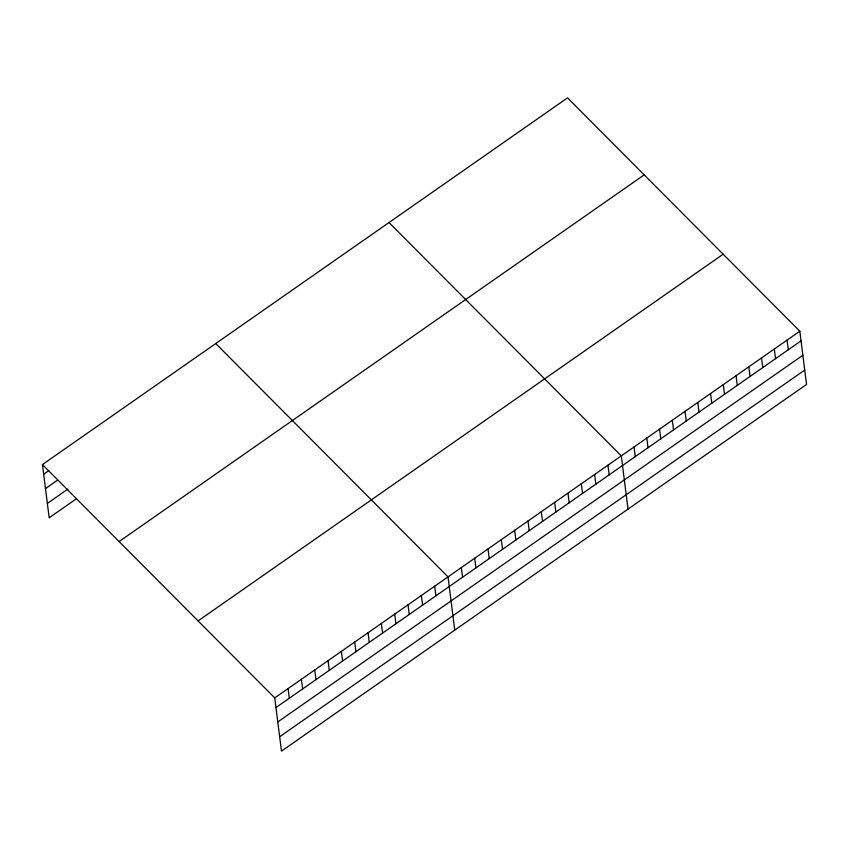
<?xml version="1.0" encoding="UTF-8"?>
<svg xmlns="http://www.w3.org/2000/svg" width="849" height="849" viewBox="0 0 849 849"><rect width="100%" height="100%" fill="white"/><g stroke="black" fill="none" stroke-linecap="round" stroke-linejoin="round"><path stroke-width="1.27" d="M42.45 464.562L567.525 97.868L799.822 331.195L806.55 384.438L281.475 751.132L274.747 697.899L42.45 464.562L49.178 517.805L75.837 499.18M43.67 474.209L48.796 470.633M45.485 488.599L57.785 480.003M47.364 503.415L67.867 489.098M119.104 541.556L644.189 174.862M198.082 620.895L723.168 254.201M274.747 697.899L799.822 331.195M275.967 707.546L801.042 340.852M277.782 721.937L802.857 355.243M279.65 736.752L804.735 370.058M389.001 222.544L621.298 455.881L628.027 509.113M215.731 343.548L448.017 576.885L454.746 630.128M787.076 340.109L788.296 349.756M774.32 349.013L775.54 358.66M761.564 357.917L762.784 367.575M748.818 366.821L750.038 376.478M736.062 375.725L737.282 385.382M723.316 384.629L724.537 394.286M710.56 393.543L711.78 403.19M697.804 402.447L699.024 412.094M685.058 411.351L686.279 420.998M672.302 420.255L673.522 429.912M659.556 429.159L660.777 438.816M646.8 438.063L648.02 447.72M634.044 446.967L635.264 456.624M607.969 465.188L609.189 474.835M594.64 474.495L595.86 484.142M581.31 483.803L582.531 493.449M567.981 493.11L569.201 502.767M554.652 502.417L555.872 512.074M541.322 511.724L542.543 521.382M527.993 521.031L529.214 530.689M514.664 530.338L515.884 539.996M501.334 539.656L502.555 549.303M488.005 548.963L489.226 558.61M474.676 558.271L475.896 567.917M461.347 567.578L462.567 577.235M434.688 586.192L435.908 595.849M421.359 595.499L422.579 605.157M408.029 604.806L409.25 614.464M394.7 614.124L395.921 623.771M381.371 623.431L382.591 633.078M368.052 632.738L369.262 642.385M354.723 642.046L355.933 651.692M341.394 651.353L342.603 661.01M328.064 660.66L329.285 670.317M314.735 669.967L315.955 679.625M301.406 679.274L302.626 688.932M288.076 688.581L289.297 698.239"/></g></svg>
